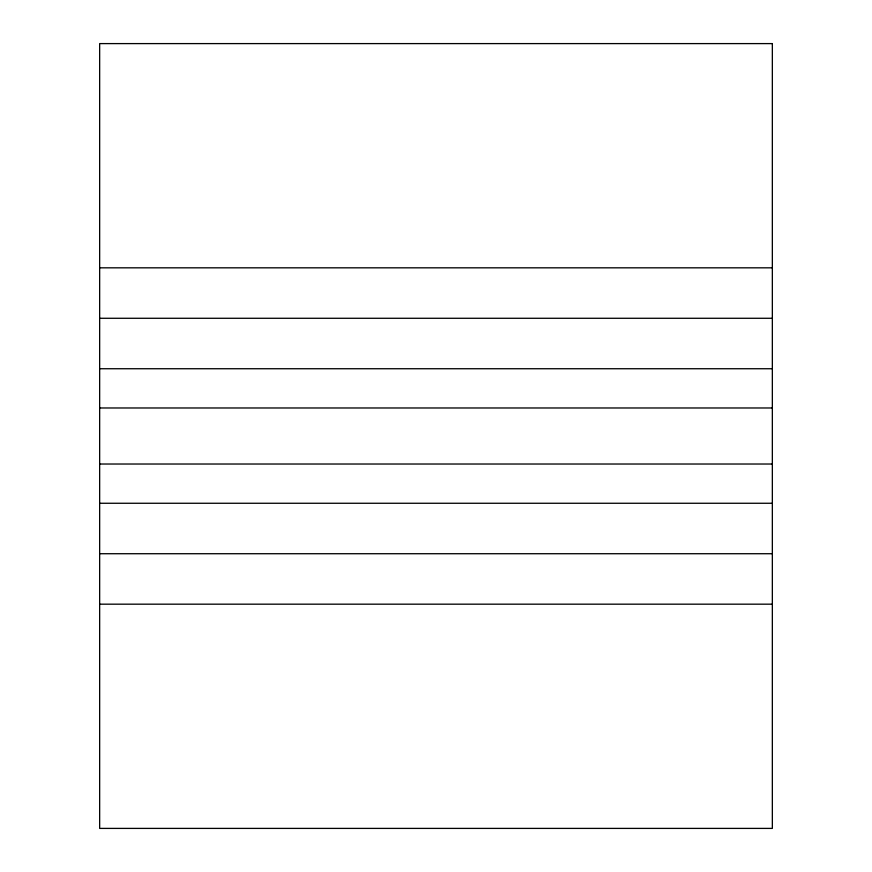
<?xml version="1.0" encoding="UTF-8"?>
<svg xmlns="http://www.w3.org/2000/svg" width="872" height="872" viewBox="0 0 872 872"><rect width="100%" height="100%" fill="white"/><g stroke="black" fill="none" stroke-linecap="round" stroke-linejoin="round"><path stroke-width="1.31" d="M99.659 267.824L772.341 267.824M99.659 318.28L772.341 318.28M99.659 368.736L772.341 368.736M99.659 407.976L772.341 407.976M99.659 464.024L772.341 464.024M99.659 503.264L772.341 503.264M99.659 553.72L772.341 553.72M99.659 604.176L772.341 604.176M772.341 43.6L99.659 43.6L99.659 828.4L772.341 828.4L772.341 43.6"/></g></svg>
